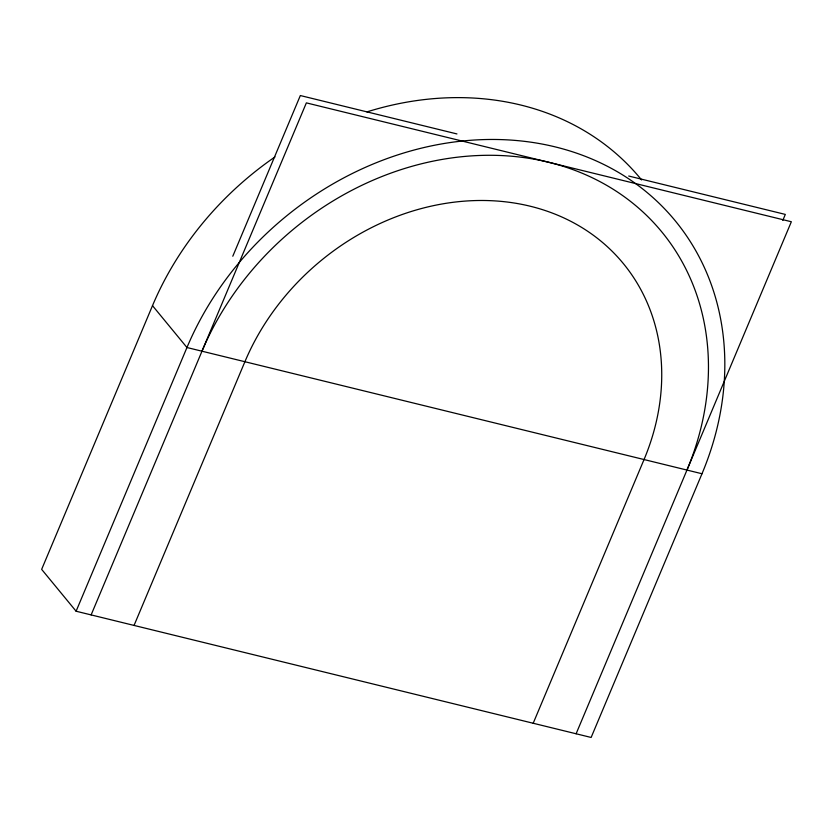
<?xml version="1.0" encoding="UTF-8"?>
<svg xmlns="http://www.w3.org/2000/svg" width="833" height="833" viewBox="0 0 833 833"><rect width="100%" height="100%" fill="white"/><g stroke="black" fill="none" stroke-linecap="round" stroke-linejoin="round"><path stroke-width="1.25" d="M274.994 156.927A298.808 250.671 -39.5 0 0 152.501 305.659L41.65 569.366L76.105 611.224L591.138 737.455L701.99 473.748A298.808 250.671 -39.5 0 0 555.33 146.92A298.808 250.671 -39.5 0 0 186.956 347.517L76.105 611.224M232.792 256.231L300.338 95.545L456.942 133.936M91.13 614.9L306.367 102.876L791.35 221.745L576.113 733.769M134.051 625.416L244.902 361.72A231.574 194.276 -39.5 0 1 530.382 206.261A231.574 194.276 -39.5 0 1 644.044 459.545L533.193 723.252M782.801 220.412L785.321 214.414L628.707 176.034M701.99 473.748L186.956 347.517L152.501 305.659M201.982 351.193A281.377 236.051 -39.5 0 1 548.864 162.31A281.377 236.051 -39.5 0 1 686.965 470.062M366.874 111.914A298.808 250.671 -39.5 0 1 641.587 179.938"/></g></svg>
